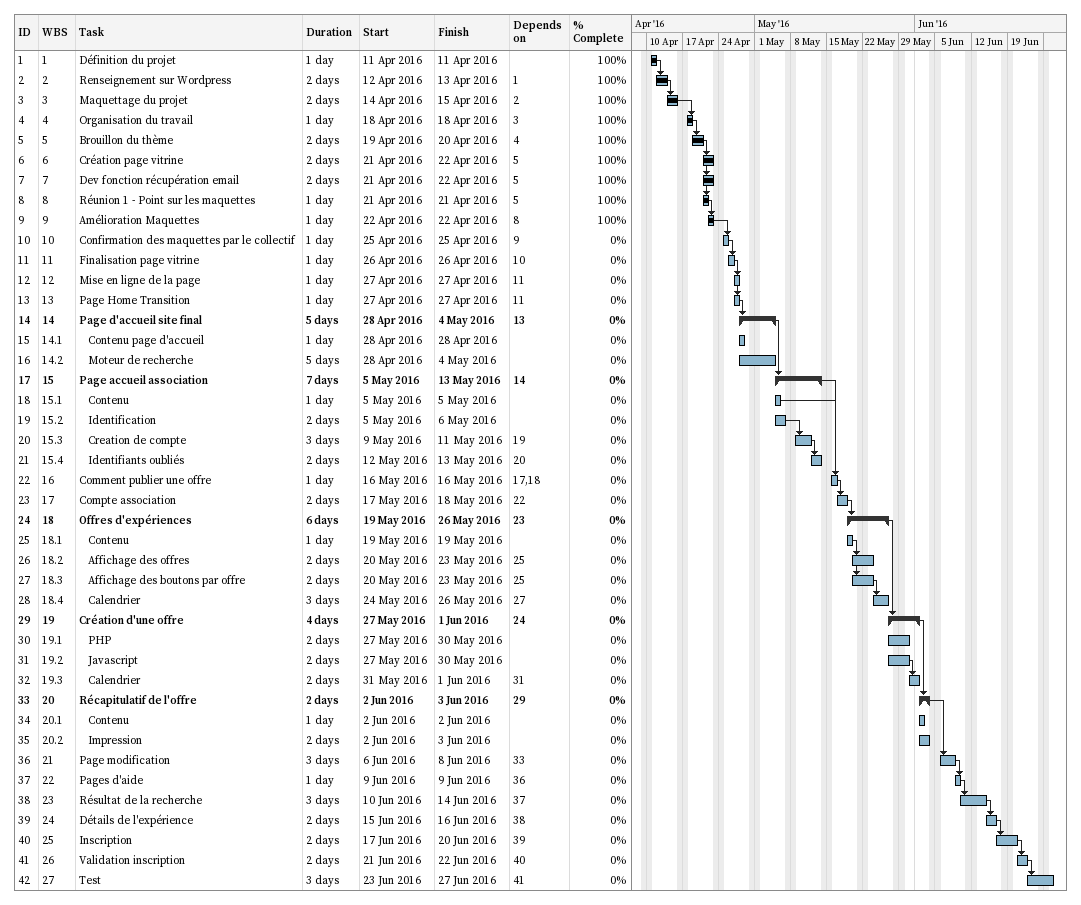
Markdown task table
| ID | WBS | Task | Duration | Start | Finish | Predecessors | % complete |
|---|---|---|---|---|---|---|---|
| 1 | 1 | Définition du projet | 1d | 2016-04-11 | 2016-04-11 |  | 100 |
| 2 | 2 | Renseignement sur Wordpress | 2d | 2016-04-12 | 2016-04-13 | 1 | 100 |
| 3 | 3 | Maquettage du projet | 2d | 2016-04-14 | 2016-04-15 | 2 | 100 |
| 4 | 4 | Organisation du travail | 1d | 2016-04-18 | 2016-04-18 | 3 | 100 |
| 5 | 5 | Brouillon du thème | 2d | 2016-04-19 | 2016-04-20 | 4 | 100 |
| 6 | 6 | Création page vitrine | 2d | 2016-04-21 | 2016-04-22 | 5 | 100 |
| 7 | 7 | Dev fonction récupération email | 2d | 2016-04-21 | 2016-04-22 | 5 | 100 |
| 8 | 8 | Réunion 1 - Point sur les maquettes | 1d | 2016-04-21 | 2016-04-21 | 5 | 100 |
| 9 | 9 | Amélioration Maquettes | 1d | 2016-04-22 | 2016-04-22 | 8 | 100 |
| 10 | 10 | Confirmation des maquettes par le collectif | 1d | 2016-04-25 | 2016-04-25 | 9 | 0 |
| 11 | 11 | Finalisation page vitrine | 1d | 2016-04-26 | 2016-04-26 | 10 | 0 |
| 12 | 12 | Mise en ligne de la page | 1d | 2016-04-27 | 2016-04-27 | 11 | 0 |
| 13 | 13 | Page Home Transition | 1d | 2016-04-27 | 2016-04-27 | 11 | 0 |
| 14 | 14 | **Page d'accueil site final** | 5d | 2016-04-28 | 2016-05-04 | 13 | 0 |
| 15 | 14.1 | Contenu page d'accueil | 1d | 2016-04-28 | 2016-04-28 |  | 0 |
| 16 | 14.2 | Moteur de recherche | 5d | 2016-04-28 | 2016-05-04 |  | 0 |
| 17 | 15 | **Page accueil association** | 7d | 2016-05-05 | 2016-05-13 | 14 | 0 |
| 18 | 15.1 | Contenu | 1d | 2016-05-05 | 2016-05-05 |  | 0 |
| 19 | 15.2 | Identification | 2d | 2016-05-05 | 2016-05-06 |  | 0 |
| 20 | 15.3 | Creation de compte | 3d | 2016-05-09 | 2016-05-11 | 19 | 0 |
| 21 | 15.4 | Identifiants oubliés | 2d | 2016-05-12 | 2016-05-13 | 20 | 0 |
| 22 | 16 | Comment publier une offre | 1d | 2016-05-16 | 2016-05-16 | 17, 18 | 0 |
| 23 | 17 | Compte association | 2d | 2016-05-17 | 2016-05-18 | 22 | 0 |
| 24 | 18 | **Offres d'expériences** | 6d | 2016-05-19 | 2016-05-26 | 23 | 0 |
| 25 | 18.1 | Contenu | 1d | 2016-05-19 | 2016-05-19 |  | 0 |
| 26 | 18.2 | Affichage des offres | 2d | 2016-05-20 | 2016-05-23 | 25 | 0 |
| 27 | 18.3 | Affichage des boutons par offre | 2d | 2016-05-20 | 2016-05-23 | 25 | 0 |
| 28 | 18.4 | Calendrier | 3d | 2016-05-24 | 2016-05-26 | 27 | 0 |
| 29 | 19 | **Création d'une offre** | 4d | 2016-05-27 | 2016-06-01 | 24 | 0 |
| 30 | 19.1 | PHP | 2d | 2016-05-27 | 2016-05-30 |  | 0 |
| 31 | 19.2 | Javascript | 2d | 2016-05-27 | 2016-05-30 |  | 0 |
| 32 | 19.3 | Calendrier | 2d | 2016-05-31 | 2016-06-01 | 31 | 0 |
| 33 | 20 | **Récapitulatif de l'offre** | 2d | 2016-06-02 | 2016-06-03 | 29 | 0 |
| 34 | 20.1 | Contenu | 1d | 2016-06-02 | 2016-06-02 |  | 0 |
| 35 | 20.2 | Impression | 2d | 2016-06-02 | 2016-06-03 |  | 0 |
| 36 | 21 | Page modification | 3d | 2016-06-06 | 2016-06-08 | 33 | 0 |
| 37 | 22 | Pages d'aide | 1d | 2016-06-09 | 2016-06-09 | 36 | 0 |
| 38 | 23 | Résultat de la recherche | 3d | 2016-06-10 | 2016-06-14 | 37 | 0 |
| 39 | 24 | Détails de l'expérience | 2d | 2016-06-15 | 2016-06-16 | 38 | 0 |
| 40 | 25 | Inscription | 2d | 2016-06-17 | 2016-06-20 | 39 | 0 |
| 41 | 26 | Validation inscription | 2d | 2016-06-21 | 2016-06-22 | 40 | 0 |
| 42 | 27 | Test | 3d | 2016-06-23 | 2016-06-27 | 41 | 0 |
